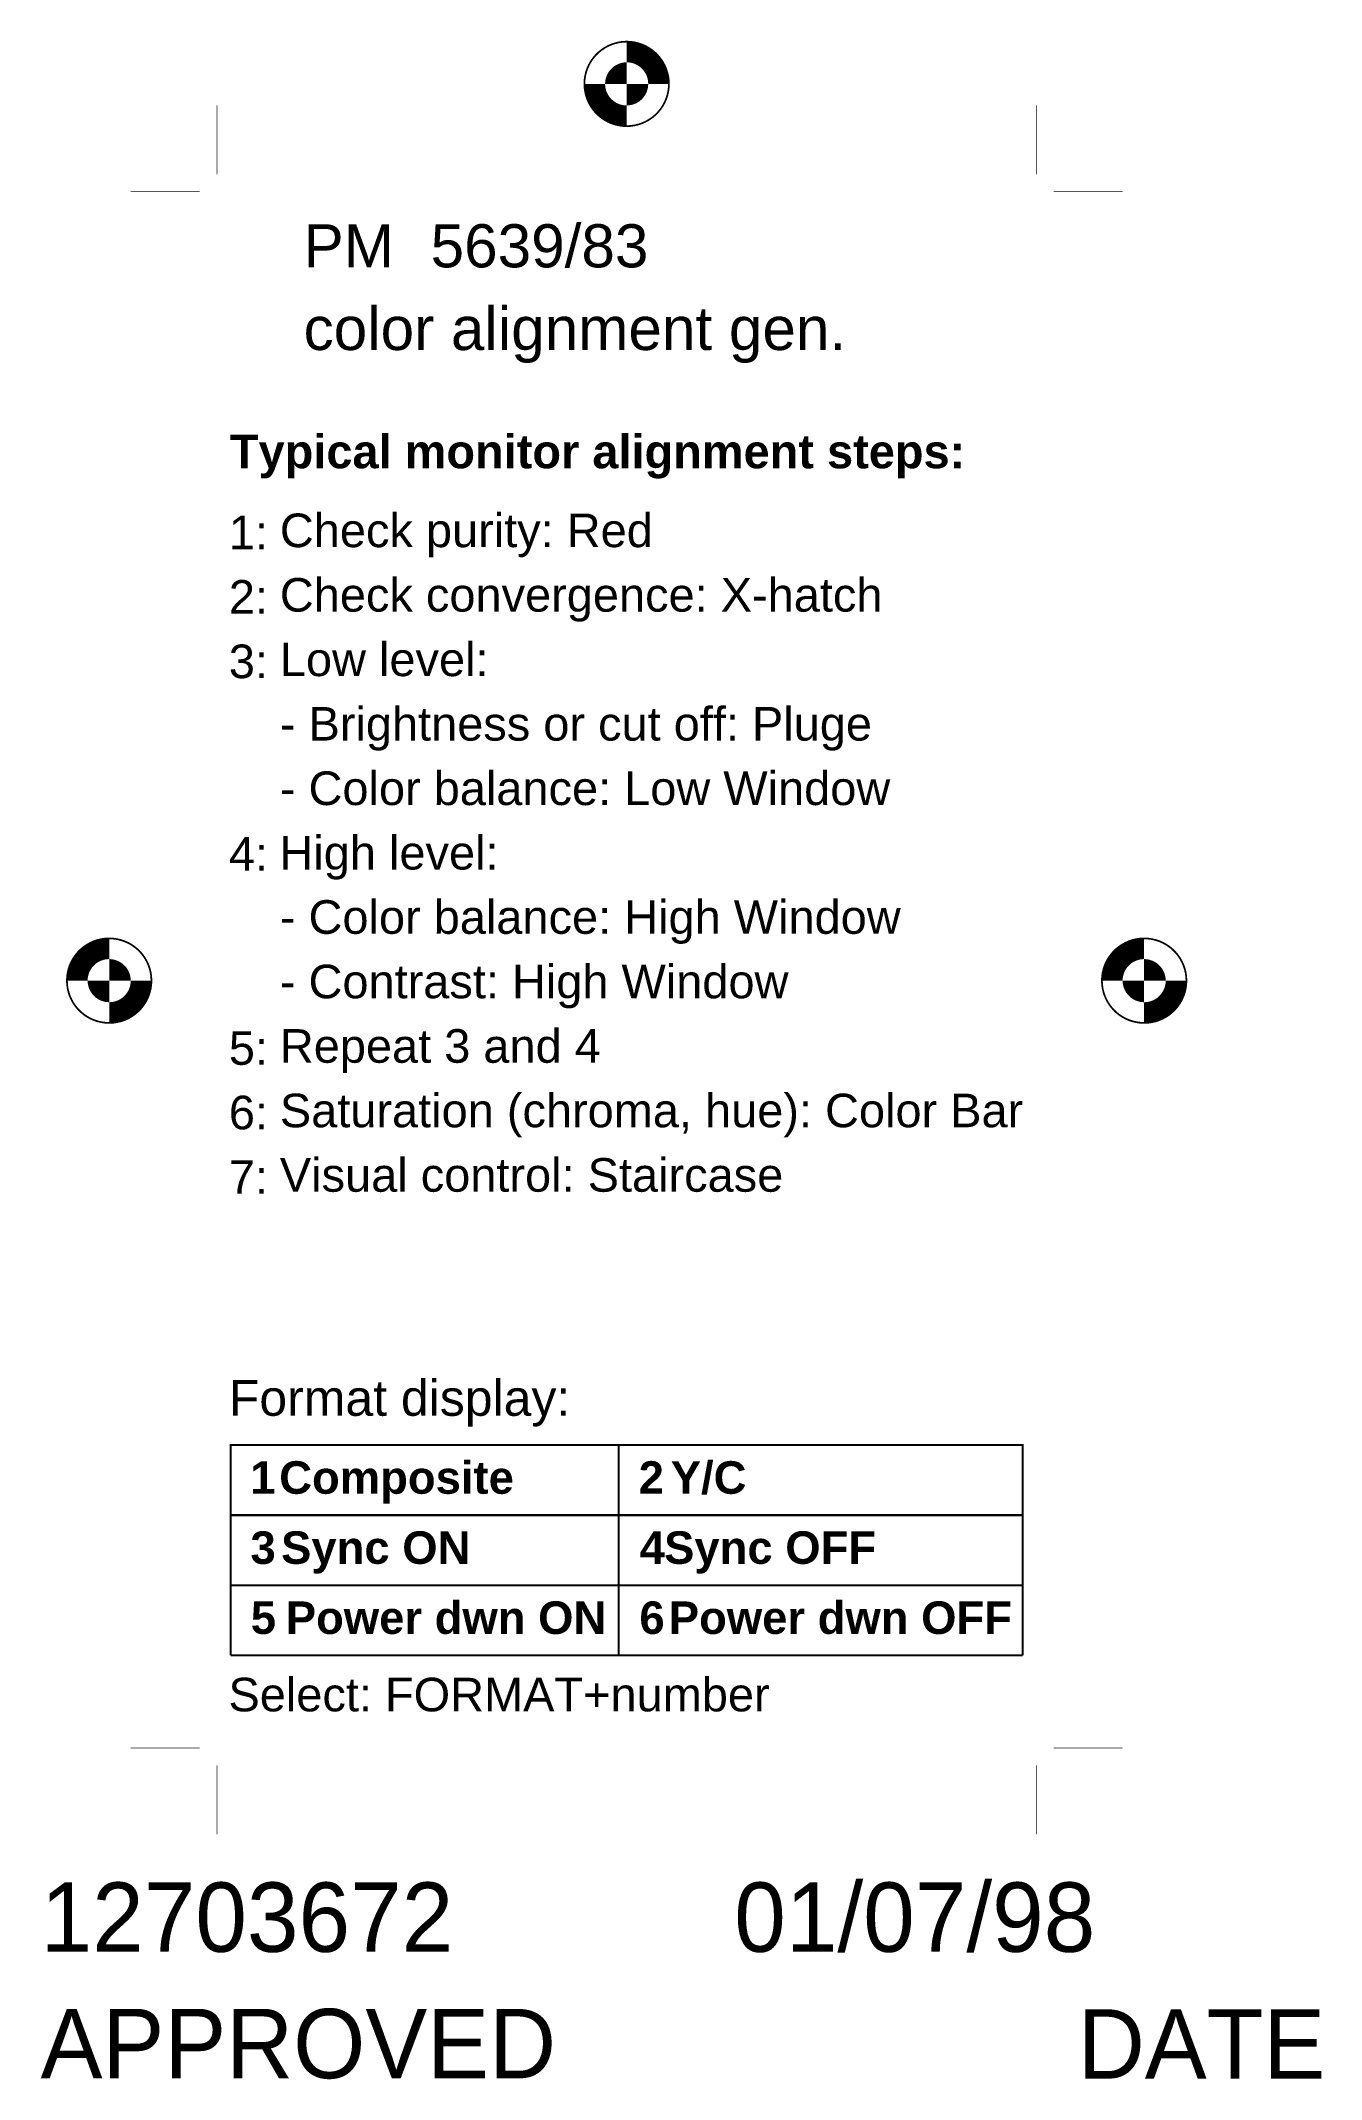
# Model space of a CAD drawing. Extents: x 80.7 to 139.7, y 153 to 247.1.
import ezdxf

# ---------------------------------------------------------------- set-up
doc = ezdxf.new("R2010")
doc.units = 0
doc.header["$MEASUREMENT"] = 0
doc.layers.get('0').update_dxf_attribs({"linetype": 'CONTINUOUS'})
doc.layers.add('115-1T', color=7, linetype='CONTINUOUS')
doc.layers.get('0').freeze()
doc.styles.add('UVC', font='UVC')
doc.styles.add('UVCB', font='UVCB')

# ---------------------------------------------------------------- blocks, each defined once
blk = doc.blocks.new('0')
for tag, p in [('NAME', (0, 0)), ('DATE', (10, 0))]:
    blk.add_attdef(tag, p, '', height=1)
at = {"flags": 1}
blk.add_attdef('LAYER', (20, 0), '', height=1, dxfattribs=at)
blk = doc.blocks.new('1')
at = {"color": 255}
for points, const_width in [([(0, 0.49, 0.414214), (-0.49, 0, 0.414214)], 0.02), ([(0.375, 0, 0.414214), (0, 0.375, 0.414214)], 0.25), ([(0, 0.125, 0.414214), (-0.125, 0, 0.414214)], 0.25), ([(-0.375, 0, 0.414214), (0, -0.375, 0.414214)], 0.25), ([(0, -0.125, 0.414214), (0.125, 0, 0.414214)], 0.25), ([(0, -0.49, 0.414214), (0.49, 0, 0.414214)], 0.02)]:
    blk.add_lwpolyline(points, format="xyb", dxfattribs=dict(at, const_width=const_width))
blk = doc.blocks.new('6')
at = {"color": 255, "const_width": 0.01}
for points in [[(-1, 0), (-0.2, 0)], [(0, -1), (0, -0.2)]]:
    blk.add_lwpolyline(points, dxfattribs=at)

msp = doc.modelspace()

# ---------------------------------------------------------------- linework, layer by layer
at = {"layer": '115-1T', "color": 7, "const_width": 0.0995}
for points in [[(125.968, 172.567), (125.968, 182.266), (89.433, 182.266), (89.433, 172.567)], [(107.328, 182.266), (107.328, 172.567)], [(125.968, 179.033), (89.433, 179.033)], [(125.968, 175.8), (89.433, 175.8)], [(125.968, 172.567), (89.433, 172.567)]]:
    msp.add_lwpolyline(points, dxfattribs=at)

# ---------------------------------------------------------------- block references
at = {"layer": '115-1T', "xscale": 3.978947368421052, "yscale": 3.978947368421052, "zscale": 3.978947368421052}
for name, p, rotation in [('1', (107.7, 245.061), 180), ('6', (88.8, 240.087), 270), ('6', (126.6, 240.087), 180), ('1', (83.827, 203.691), 270), ('1', (131.574, 203.691), 90), ('6', (126.6, 168.291), 90)]:
    msp.add_blockref(name, p, dxfattribs=dict(at, rotation=rotation))
msp.add_blockref('6', (88.8, 168.291), dxfattribs=at)
at = {"layer": '115-1T', "xscale": 3.2, "yscale": 3.2, "zscale": 3.2}
msp.add_blockref('0', (80.663, 158.889), dxfattribs=at).add_auto_attribs({'NAME': '12703672', 'DATE': '01/07/98'})
at = {"layer": '115-1T'}
ref = msp.add_blockref('0', (80.663, 153.057), dxfattribs=dict(at, xscale=3.2, yscale=3.2, zscale=3.2))
ref.add_attrib('NAME', 'APPROVED', (80.663, 153.057), dxfattribs={"layer": '0', "height": 3.2})
ref.add_attrib('DATE', 'DATE', (128.514, 153.042), dxfattribs={"layer": '0', "height": 3.2})

# ---------------------------------------------------------------- texts
at = {"layer": '115-1T', "attachment_point": 1}
for s, insert, char_height, width, style in [('{\\fArial|b0|i0|c0|p34;PM}', (92.795, 238.586), 1.99, 4.82, 'UVCB'), ('{\\fArial|b0|i0|c0|p34;5639/83}', (98.656, 238.586), 1.99, 17.72, 'UVC'), ('{\\fArial|b0|i0|c0|p34;color alignment gen.}', (92.795, 234.774), 1.99, 42.6, 'UVC'), ('{\\fArial|b1|i0|c0|p34;Typical monitor alignment steps:}', (89.396, 228.878), 1.55, 49.83, 'UVCB'), ('{\\fArial|b0|i0|c0|p34;1:}', (89.347, 225.145), 1.55, 1.49, 'UVC'), ('{\\fArial|b0|i0|c0|p34;Check purity: Red}', (91.701, 225.239), 1.55, 23.71, 'UVC'), ('{\\fArial|b0|i0|c0|p34;2:}', (89.347, 222.17), 1.55, 1.82, 'UVC'), ('{\\fArial|b0|i0|c0|p34;Check convergence: X-hatch}', (91.701, 222.265), 1.55, 38.79, 'UVC'), ('{\\fArial|b0|i0|c0|p34;3:}', (89.347, 219.196), 1.55, 1.82, 'UVC'), ('{\\fArial|b0|i0|c0|p34;Low level:}', (91.701, 219.29), 1.55, 12.19, 'UVC'), ('{\\fArial|b0|i0|c0|p34;- Brightness or cut off: Pluge}', (91.701, 216.316), 1.55, 40.37, 'UVC'), ('{\\fArial|b0|i0|c0|p34;- Color balance: Low Window}', (91.701, 213.342), 1.55, 38.21, 'UVC'), ('{\\fArial|b0|i0|c0|p34;4:}', (89.347, 210.316), 1.55, 1.82, 'UVC'), ('{\\fArial|b0|i0|c0|p34;High level:}', (91.681, 210.367), 1.55, 13.01, 'UVC'), ('{\\fArial|b0|i0|c0|p34;- Color balance: High Window}', (91.701, 207.402), 1.55, 39.04, 'UVC'), ('{\\fArial|b0|i0|c0|p34;- Contrast: High Window}', (91.701, 204.428), 1.55, 32.16, 'UVC'), ('{\\fArial|b0|i0|c0|p34;5:}', (89.347, 201.359), 1.55, 1.82, 'UVC'), ('{\\fArial|b0|i0|c0|p34;Repeat 3 and 4}', (91.701, 201.454), 1.55, 21.39, 'UVC'), ('{\\fArial|b0|i0|c0|p34;Saturation (chroma, hue): Color Bar}', (91.701, 198.478), 1.55, 49.32, 'UVC'), ('{\\fArial|b0|i0|c0|p34;6:}', (89.347, 198.383), 1.55, 1.82, 'UVC'), ('{\\fArial|b0|i0|c0|p34;7:}', (89.347, 195.409), 1.55, 1.82, 'UVC'), ('{\\fArial|b0|i0|c0|p34;Visual control: Staircase}', (91.701, 195.504), 1.55, 32.66, 'UVC')]:
    msp.add_mtext(s, dxfattribs=dict(at, insert=insert, char_height=char_height, width=width, style=style))
at = {"layer": '115-1T', "color": 7}
for s, insert, char_height, width, attachment_point, style in [('{\\fArial|b0|i0|c0|p34;Format display:}', (89.347, 185.267), 1.65, 22.74, 1, 'UVCB'), ('{\\fArial|b1|i0|c0|p34;1}', (90.914, 181.52), 1.5, 0.41, 2, 'UVCB'), ('{\\fArial|b1|i0|c0|p34;Composite}', (97.084, 181.52), 1.5, 13.18, 2, 'UVCB'), ('{\\fArial|b1|i0|c0|p34;2}', (108.836, 181.52), 1.5, 1.16, 2, 'UVCB'), ('{\\fArial|b1|i0|c0|p34;Y/C}', (111.48, 181.52), 1.5, 4.72, 2, 'UVCB'), ('{\\fArial|b1|i0|c0|p34;3}', (90.928, 178.287), 1.5, 1.16, 2, 'UVCB'), ('{\\fArial|b1|i0|c0|p34;Sync ON}', (96.124, 178.287), 1.5, 10.61, 2, 'UVCB'), ('{\\fArial|b1|i0|c0|p34;4}', (108.884, 178.287), 1.5, 1.24, 2, 'UVCB'), ('{\\fArial|b1|i0|c0|p34;Sync OFF}', (114.317, 178.287), 1.5, 12.02, 2, 'UVCB'), ('{\\fArial|b1|i0|c0|p34;5}', (90.942, 175.054), 1.5, 1.16, 2, 'UVCB'), ('{\\fArial|b1|i0|c0|p34;Power dwn ON}', (99.366, 175.054), 1.5, 18.82, 2, 'UVCB'), ('{\\fArial|b1|i0|c0|p34;6}', (108.871, 175.054), 1.5, 1.08, 2, 'UVCB'), ('{\\fArial|b1|i0|c0|p34;Power dwn OFF}', (117.559, 175.054), 1.5, 20.23, 2, 'UVCB'), ('{\\fArial|b0|i0|c0|p34;Select: FORMAT+number}', (89.33, 171.532), 1.55, 32.66, 1, 'UVC')]:
    msp.add_mtext(s, dxfattribs=dict(at, insert=insert, char_height=char_height, width=width, attachment_point=attachment_point, style=style))

doc.saveas('drawing.dxf')
